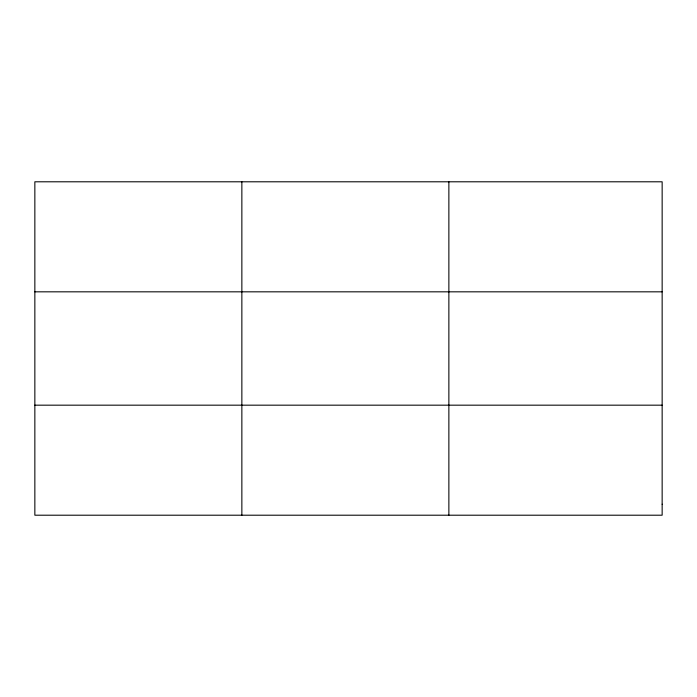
<?xml version="1.0" encoding="UTF-8"?>
<svg xmlns="http://www.w3.org/2000/svg" width="697" height="697" viewBox="0 0 697 697"><rect width="100%" height="100%" fill="white"/><g stroke="black" fill="none" stroke-linecap="round" stroke-linejoin="round"><path stroke-width="1.05" d="M241.859 515.205L241.859 181.795M448.868 515.205L448.868 181.795M34.85 291.825L662.15 291.825M34.85 405.175L662.15 405.175M662.15 504.201L662.15 515.205L34.85 515.205L34.85 181.795L662.15 181.795L662.15 504.201"/></g></svg>
